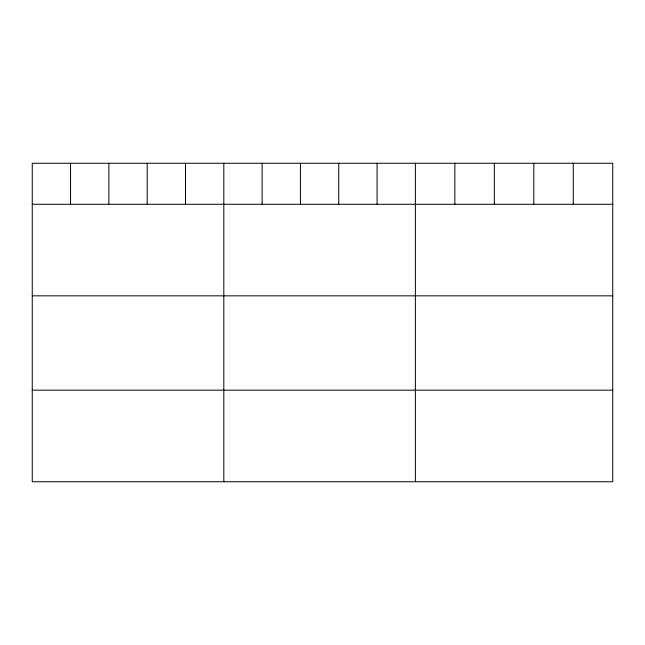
<?xml version="1.0" encoding="UTF-8"?>
<svg xmlns="http://www.w3.org/2000/svg" width="645" height="645" viewBox="0 0 645 645"><rect width="100%" height="100%" fill="white"/><g stroke="black" fill="none" stroke-linecap="round" stroke-linejoin="round"><path stroke-width="0.97" d="M612.75 204.272L612.75 481.742L32.25 481.742L32.25 163.258L612.75 163.258L612.75 204.272L32.25 204.272M32.25 295.837L612.75 295.837M32.25 390.177L612.75 390.177M573.276 163.258L573.276 204.272M533.802 163.258L533.802 204.272M494.328 163.258L494.328 204.272M454.854 163.258L454.854 204.272M415.38 163.258L415.38 481.742M377.067 163.258L377.067 204.272M338.754 163.258L338.754 204.272M300.441 163.258L300.441 204.272M262.128 163.258L262.128 204.272M223.815 163.258L223.815 481.742M185.502 163.258L185.502 204.272M147.189 163.258L147.189 204.272M108.876 163.258L108.876 204.272M70.563 163.258L70.563 204.272"/></g></svg>
